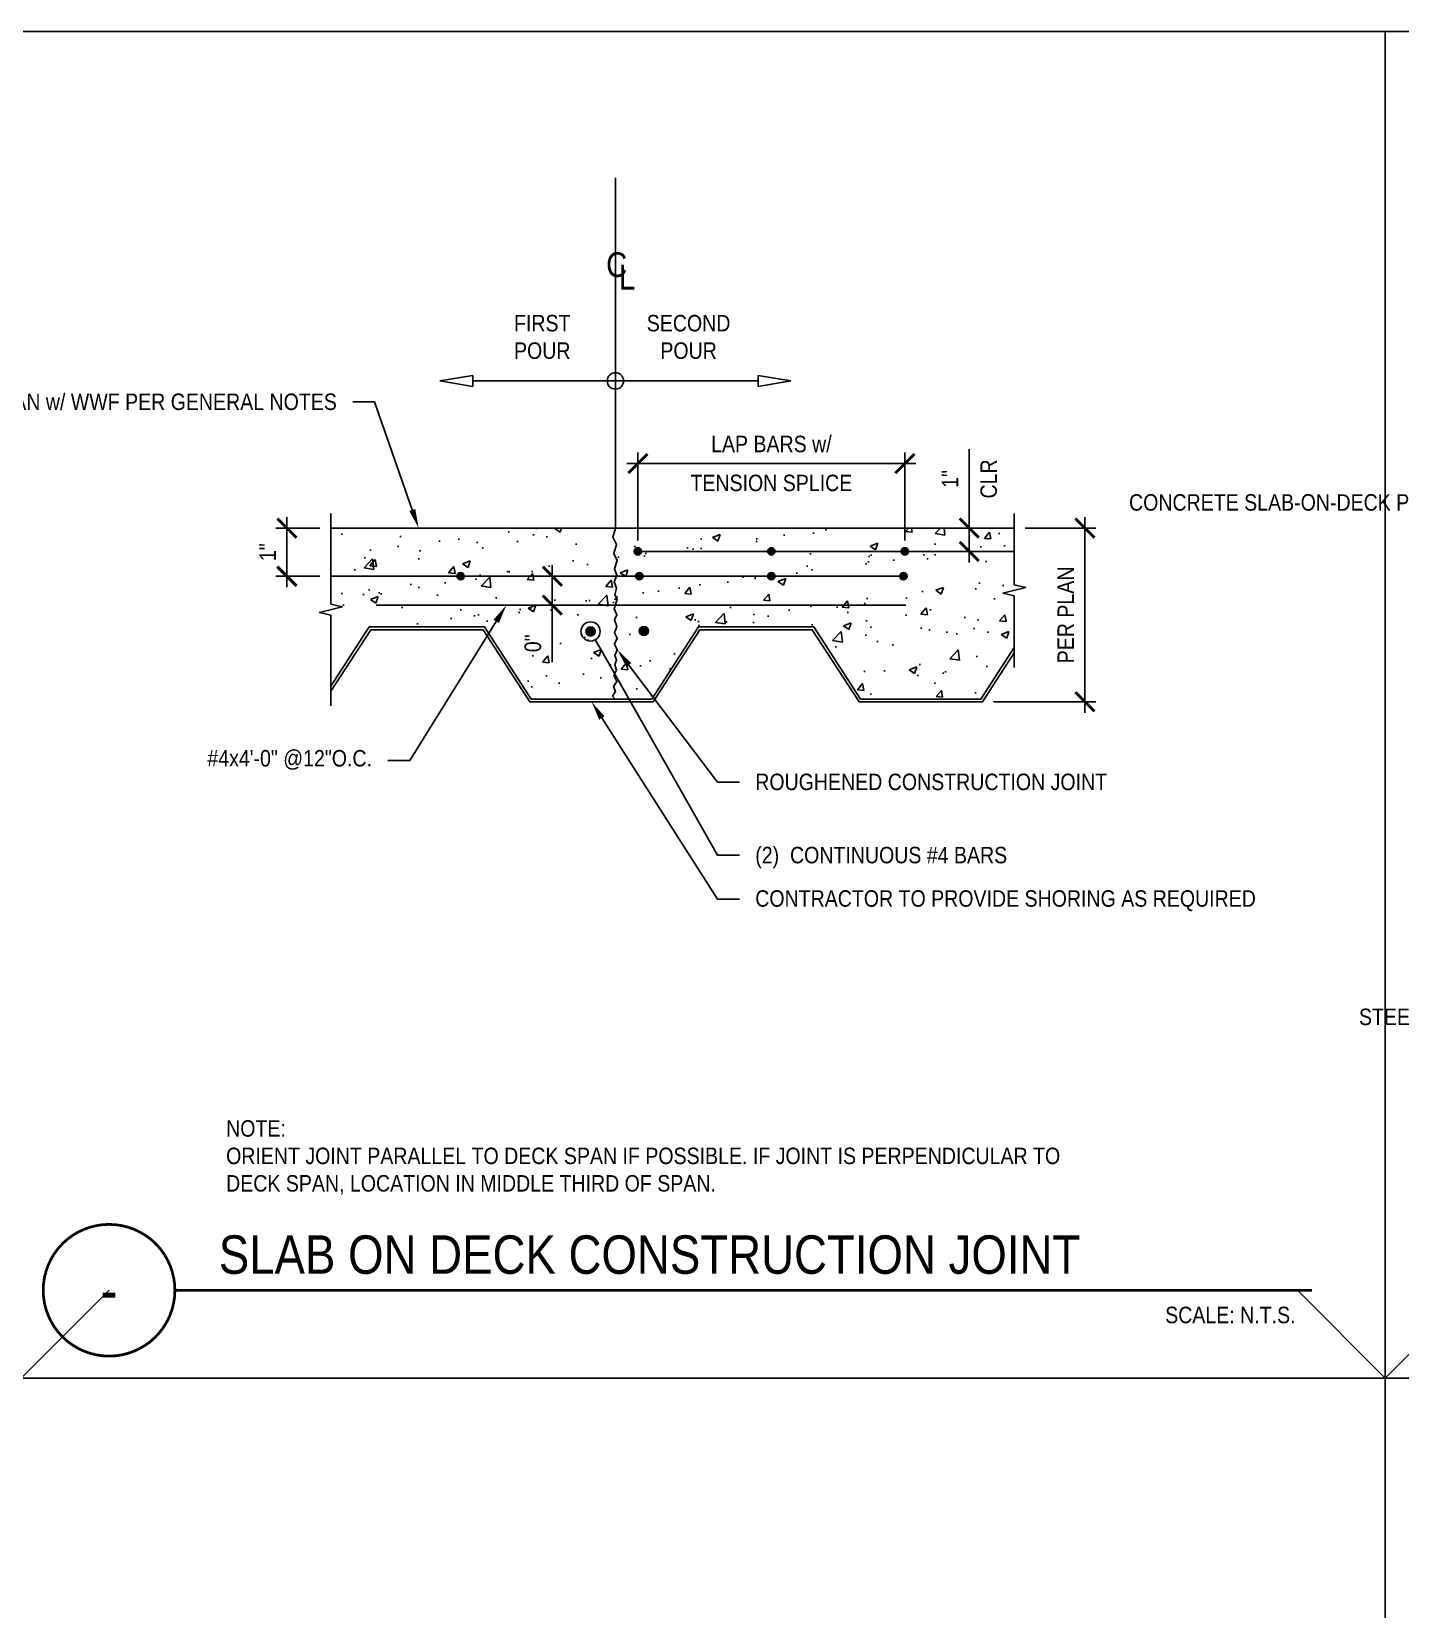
# Model space of a CAD drawing. Header units: inches. Extents: x -16404 to 14624, y -1591 to 16152.
# Drawn here: x -15611.1 to -15517.6, y 7884.2 to 7992 of the extents above; entities that cross this region are included whole.
import ezdxf
from ezdxf import colors
from ezdxf.entities.mleader import LeaderData, LeaderLine
from ezdxf.enums import TextEntityAlignment as Align
from ezdxf.math import Vec2, Vec3

# ---------------------------------------------------------------- set-up
doc = ezdxf.new("R2010")
doc.units = ezdxf.units.IN
doc.header["$LTSCALE"] = 24
doc.header["$MEASUREMENT"] = 0
doc.linetypes.add('CENTER2', pattern=[1.125, 0.75, -0.125, 0.125, -0.125])
doc.linetypes.add('DASHED2', pattern=[0.375, 0.25, -0.125])
doc.layers.get('0').update_dxf_attribs({"linetype": 'CONTINUOUS'})
doc.layers.get('DefPoints').update_dxf_attribs({"color": 251, "linetype": 'CONTINUOUS'})
for name, color, linetype in [('S-ANNO-DIMS', 2, 'CONTINUOUS'), ('S-ANNO-NOTE', 4, 'CONTINUOUS'), ('S-BREAK', 2, 'CONTINUOUS'), ('S-CONC', 4, 'CONTINUOUS'), ('S-GRID', 1, 'CENTER2'), ('S-REBAR', 7, 'CONTINUOUS'), ('S-STEEL', 4, 'CONTINUOUS')]:
    doc.layers.add(name, color=color, linetype=linetype)
doc.layers.add('S-ANNO-GRID-NONPLOT', color=251, linetype='CONTINUOUS', plot=False)
doc.layers.add('S-HATCH2', color=2, linetype='CONTINUOUS', transparency=0.5)
doc.styles.add('Arial', font='arial.ttf', dxfattribs={"width": 0.85})
doc.dimstyles.new('DIM-12_Se', dxfattribs={"dimscale": 12, "dimtxt": 0.09375, "dimasz": 0.109375, "dimexe": 0.0625, "dimexo": 0.0625, "dimgap": 0.0625, "dimtad": 1, "dimdec": 4, "dimzin": 11, "dimdsep": 46, "dimlunit": 4, "dimtxsty": 'Arial', "dimblk": 'ARCHTICK', "dimcen": 0.125, "dimdle": 0.0625, "dimclrd": 256, "dimclre": 256, "dimclrt": 4, "dimadec": 0, "dimazin": 0, "dimtfac": 0.75, "dimtdec": 4, "dimtmove": 0, "dimatfit": 3, "dimfxl": 1, "dimfrac": 1, "dimtolj": 1, "dimtzin": 0, "dimarcsym": 0})

# ---------------------------------------------------------------- blocks, each defined once
blk = doc.blocks.new('CL-V12')
at = {"layer": 'DefPoints'}
blk.add_line((0, 5.936025320726912), (0, -5.936025320726912), dxfattribs=at)
at = {"layer": 'S-ANNO-NOTE', "color": 4, "char_height": 1.6875, "attachment_point": 5, "style": 'Arial'}
for s, insert, width in [('C', (0.0879226104952977, 0), 1.384716916780355), ('L', (0.7932882397290086, -0.8449597052604076), 1.059878922237381)]:
    blk.add_mtext(s, dxfattribs=dict(at, insert=insert, width=width))
blk = doc.blocks.new('_Integral')
at = {"color": 0, "linetype": 'ByBlock', "lineweight": -2}
for centre, start, end in [((0.44488802, -0.09133463), 101.9999999980396, 167.9999999799194), ((-0.44488802, 0.09133463), 282.0000000215427, 348.0000000034225)]:
    blk.add_arc(centre, 0.45416667, start, end, dxfattribs=at)
blk = doc.blocks.new('*U332')
at = {"const_width": 0.1875}
for points in [[(-4.5, 1.2e-15, -1), (4.5, 0, 3.732050807568882)], [(-4.5, 0, 1), (4.5, 0, -3.732050807568882)]]:
    blk.add_lwpolyline(points, format="xyb", dxfattribs=at)
blk.add_lwpolyline([(4.5, 0), (82.20909887525063, 0)], dxfattribs=at)
blk.add_circle((0, 0), 4.5)
at = {"style": 'Arial', "width": 0.85}
for tag, p in [('DWG_TITLE_1', (7.5, 6.1875)), ('DWG_TITLE_2', (7.5, 2.4375))]:
    blk.add_attdef(tag, text='', height=2.625, dxfattribs=at).set_placement(p, align=Align.MIDDLE_LEFT)
blk.add_attdef('#', text='', height=3, dxfattribs=at).set_placement((0, 0), align=Align.MIDDLE_CENTER)
blk.add_attdef('SCALE', text='', height=1.125, dxfattribs=at).set_placement((81.08409887525063, -1.125), align=Align.TOP_RIGHT)
blk = doc.blocks.new('_DotBlank')
at = {"color": 0, "lineweight": -2}
blk.add_line((-0.5, 0), (-1, 0), dxfattribs=at)
blk.add_circle((0, 0), 0.5, dxfattribs=at)
blk = doc.blocks.new('*U227')
h = blk.add_hatch(color=256)
h.dxf.hatch_style = 1
h.paths.add_polyline_path([(0.3125, 1e-16, 1), (-0.3125, 1e-16, 1)])
at = {"color": 0}
blk.add_circle((0, 1e-16), 0.3125, dxfattribs=at)
blk = doc.blocks.new('_ARCHTICK')
at = {"color": 0, "linetype": 'ByBlock', "const_width": 0.15}
blk.add_lwpolyline([(-0.5, -0.5), (0.5, 0.5)], dxfattribs=at)
blk = doc.blocks.new('*D2218')
at = {"layer": 'DefPoints', "color": 0, "transparency": 16777216}
for p in [(-15547.06050957047, 7958.074751459005), (-15547.06050957056, 7958.074751459005), (-15547.06050957046, 7956.484562773258)]:
    blk.add_point(p, dxfattribs=at)
at = {"layer": 'S-ANNO-DIMS', "lineweight": -2, "transparency": 16777216}
for p, q in [((-15547.06050957056, 7958.074751459005), (-15547.06050957056, 7963.476171138404)), ((-15547.06050957056, 7955.734562773258), (-15547.06050957056, 7958.074751459005)), ((-15547.81050957046, 7956.484562773258), (-15547.81050957056, 7956.484562773258))]:
    blk.add_line(p, q, dxfattribs=at)
at = {"layer": 'S-ANNO-DIMS', "lineweight": -2, "transparency": 16777216, "xscale": 1.3125, "yscale": 1.3125, "zscale": 1.3125}
for p, rotation in [((-15547.06050957056, 7958.074751459005), 90), ((-15547.06050957056, 7956.484562773258), 270)]:
    blk.add_blockref('_ARCHTICK', p, dxfattribs=dict(at, rotation=rotation))
at = {"layer": 'S-ANNO-DIMS', "color": 4, "transparency": 16777216, "char_height": 1.125, "attachment_point": 5, "rotation": 90, "style": 'Arial'}
for s, insert in [('\\A1;1"', (-15548.37531175337, 7961.431711298707)), ('\\A1;CLR', (-15545.7288247138, 7961.431711298707))]:
    blk.add_mtext(s, dxfattribs=dict(at, insert=insert))
blk = doc.blocks.new('*D2219')
at = {"layer": 'DefPoints', "color": 0, "transparency": 16777216}
for p in [(-15575.55881844224, 7954.784026120208), (-15575.55881844224, 7952.815578565672), (-15575.55881844223, 7952.815578565672)]:
    blk.add_point(p, dxfattribs=at)
at = {"layer": 'S-ANNO-DIMS', "lineweight": -2, "transparency": 16777216}
for p, q in [((-15575.55881844223, 7955.534026120208), (-15575.55881844223, 7952.815578565672)), ((-15575.55881844223, 7952.815578565672), (-15575.55881844223, 7948.903978122285))]:
    blk.add_line(p, q, dxfattribs=at)
at = {"layer": 'S-ANNO-DIMS', "lineweight": -2, "transparency": 16777216, "xscale": 1.3125, "yscale": 1.3125, "zscale": 1.3125}
for p, rotation in [((-15575.55881844223, 7954.784026120208), 90), ((-15575.55881844223, 7952.815578565672), 270)]:
    blk.add_blockref('_ARCHTICK', p, dxfattribs=dict(at, rotation=rotation))
at = {"layer": 'S-ANNO-DIMS', "color": 4, "transparency": 16777216, "insert": (-15576.88321305342, 7950.203528343979), "char_height": 1.125, "attachment_point": 5, "rotation": 90, "style": 'Arial'}
blk.add_mtext('\\A1;0"', dxfattribs=at)
blk = doc.blocks.new('*D2220')
at = {"layer": 'DefPoints', "color": 0, "transparency": 16777216}
for p in [(-15593.69248723724, 7958.074751459005), (-15590.69248723721, 7958.074751459005), (-15590.69248723721, 7954.78402612015)]:
    blk.add_point(p, dxfattribs=at)
at = {"layer": 'S-ANNO-DIMS', "lineweight": -2, "transparency": 16777216}
for p, q in [((-15593.69248723724, 7954.03402612015), (-15593.69248723724, 7958.824751459005)), ((-15591.44248723721, 7958.074751459005), (-15594.44248723724, 7958.074751459005)), ((-15591.44248723721, 7954.78402612015), (-15594.44248723724, 7954.78402612015))]:
    blk.add_line(p, q, dxfattribs=at)
at = {"layer": 'S-ANNO-DIMS', "lineweight": -2, "transparency": 16777216, "xscale": 1.3125, "yscale": 1.3125, "zscale": 1.3125}
for p, rotation in [((-15593.69248723724, 7958.074751459005), 90), ((-15593.69248723724, 7954.78402612015), 270)]:
    blk.add_blockref('_ARCHTICK', p, dxfattribs=dict(at, rotation=rotation))
at = {"layer": 'S-ANNO-DIMS', "color": 4, "transparency": 16777216, "insert": (-15595.00728942005, 7956.429388789576), "char_height": 1.125, "attachment_point": 5, "rotation": 90, "style": 'Arial'}
blk.add_mtext('\\A1;1"', dxfattribs=at)
blk = doc.blocks.new('_Small')
at = {"color": 0, "linetype": 'ByBlock', "lineweight": -2}
blk.add_circle((0, 0), 0.25, dxfattribs=at)
blk = doc.blocks.new('_ClosedBlank')
at = {"color": 0, "linetype": 'ByBlock', "lineweight": -2}
for p, q in [((-1, 0.1666666666666667), (0, 0)), ((-1, 0.1666666666666667), (-1, -0.1666666666666667)), ((0, 0), (-1, -0.1666666666666667))]:
    blk.add_line(p, q, dxfattribs=at)
blk = doc.blocks.new('*D2221')
at = {"layer": 'DefPoints', "color": 0, "transparency": 16777216}
for p in [(-15551.46454560214, 7962.484562772527), (-15569.7096163213, 7956.484562772498), (-15551.46454560214, 7956.484562773895)]:
    blk.add_point(p, dxfattribs=at)
at = {"layer": 'S-ANNO-DIMS', "lineweight": -2, "transparency": 16777216}
for p, q in [((-15569.7096163213, 7957.234562772498), (-15569.7096163213, 7963.234562772527)), ((-15551.46454560214, 7957.234562773895), (-15551.46454560214, 7963.234562772527)), ((-15570.4596163213, 7962.484562772527), (-15550.71454560214, 7962.484562772527))]:
    blk.add_line(p, q, dxfattribs=at)
at = {"layer": 'S-ANNO-DIMS', "lineweight": -2, "transparency": 16777216, "xscale": 1.3125, "yscale": 1.3125, "zscale": 1.3125, "rotation": 180}
blk.add_blockref('_ARCHTICK', (-15569.7096163213, 7962.484562772527), dxfattribs=at)
at = {"layer": 'S-ANNO-DIMS', "lineweight": -2, "transparency": 16777216, "xscale": 1.3125, "yscale": 1.3125, "zscale": 1.3125}
blk.add_blockref('_ARCHTICK', (-15551.46454560214, 7962.484562772527), dxfattribs=at)
at = {"layer": 'S-ANNO-DIMS', "color": 4, "transparency": 16777216, "char_height": 1.125, "attachment_point": 5, "style": 'Arial'}
for s, insert in [('\\A1;LAP BARS w/', (-15560.58708096172, 7963.81624762928)), ('\\A1;TENSION SPLICE', (-15560.58708096172, 7961.152494218639))]:
    blk.add_mtext(s, dxfattribs=dict(at, insert=insert))
blk = doc.blocks.new('*D2222')
at = {"layer": 'DefPoints', "color": 0, "transparency": 16777216}
for p in [(-15543.9834731153, 7958.074751459005), (-15546.15875883557, 7946.209070505633), (-15539.15875883694, 7946.209070505633)]:
    blk.add_point(p, dxfattribs=at)
at = {"layer": 'S-ANNO-DIMS', "lineweight": -2, "transparency": 16777216}
for p, q in [((-15539.15875883694, 7958.824751459005), (-15539.15875883694, 7945.459070505633)), ((-15543.2334731153, 7958.074751459005), (-15538.40875883694, 7958.074751459005)), ((-15545.40875883557, 7946.209070505633), (-15538.40875883694, 7946.209070505633))]:
    blk.add_line(p, q, dxfattribs=at)
at = {"layer": 'S-ANNO-DIMS', "lineweight": -2, "transparency": 16777216, "xscale": 1.3125, "yscale": 1.3125, "zscale": 1.3125}
for p, rotation in [((-15539.15875883694, 7958.074751459005), 90), ((-15539.15875883694, 7946.209070505633), 270)]:
    blk.add_blockref('_ARCHTICK', p, dxfattribs=dict(at, rotation=rotation))
at = {"layer": 'S-ANNO-DIMS', "color": 4, "transparency": 16777216, "insert": (-15540.47164253407, 7952.141910982317), "char_height": 1.125, "attachment_point": 5, "rotation": 90, "style": 'Arial'}
blk.add_mtext('\\A1;PER PLAN', dxfattribs=at)
blk = doc.blocks.new('*U153')
h = blk.add_hatch(color=256)
h.dxf.hatch_style = 1
h.paths.add_polyline_path([(0.25, 1e-16, 1), (-0.25, 1e-16, 1)])
at = {"color": 0}
blk.add_circle((0, 1e-16), 0.25, dxfattribs=at)
blk = doc.blocks.new('Se_24x36_DETAILS_GRID')
for p, q in [((15.53484981254189, 23.00000000000006), (23.30227471881284, 23.00000000000005)), ((23.30227471881284, 23.00000000000006), (31.06969962508379, 23.00000000000005)), ((23.30227471881284, 15.3333333333334), (23.30227471881284, 23.00000000000007)), ((15.53484981254195, 15.33333333333344), (16.034849812564, 15.8333333333556)), ((23.3022747188129, 15.33333333333344), (23.80227471883495, 15.8333333333556)), ((15.53484981254189, 15.33333333333338), (23.30227471881284, 15.33333333333338)), ((23.30227471881284, 15.33333333333338), (31.06969962508379, 15.33333333333338)), ((23.30227471881284, 7.666666666666725), (23.30227471881284, 15.3333333333334))]:
    blk.add_line(p, q)
at = {"linetype": 'DASHED2', "ltscale": 0.5}
blk.add_line((23.30227471881284, 15.33333333333338), (22.80227471879079, 15.83333333335554), dxfattribs=at)

msp = doc.modelspace()

# ---------------------------------------------------------------- hatches: boundary and pattern name
at = {"layer": 'S-HATCH2'}
h = msp.add_hatch(dxfattribs=at)
h.set_pattern_fill('AR-CONC', color=256, scale=0.75)
h.set_pattern_definition([(49.99999999999999, (-9641.121288591192, 5814.485533652792), (5.379451369505651, -0.4706410123694633), [0.5625, -6.1875]), (355, (-9641.121288591192, 5814.485533652792), (-1.0406350020975, 5.641441002750089), [0.45, -4.949999999999999]), (100.45144446, (-9640.673000983692, 5814.446313572792), (4.33881635045334, 5.170799932264721), [0.4780514399999991, -5.258565839999985]), (46.18420000000001, (-9641.121288591192, 5815.985533652792), (8.004309980036792, -1.241394605948074), [0.84375, -9.28125]), (96.63563549, (-9640.454263003692, 5815.882083850292), (7.009964592556713, 7.305889505809128), [0.7170775650000001, -7.887853199999999]), (351.1841639899999, (-9641.121288591192, 5815.985533652792), (7.009964587910798, 7.305889502024926), [0.675, -7.4250000075]), (21, (-9640.371288591192, 5815.610533652792), (4.476802890888463, -3.019641679990041), [0.5625, -6.1875]), (326.0000000000001, (-9640.371288591192, 5815.610533652792), (1.824864989411863, 5.438625337851398), [0.45, -4.949999999999999]), (71.45144474, (-9639.998221686192, 5815.358896847792), (6.301667825474784, 2.418983646047653), [0.4780514250000001, -5.258565839999999]), (37.50000000000001, (-9641.121288591192, 5814.485533652792), (0.09119891487968002, 2.496703903734836), [0, -4.89, 0, -5.025, 0, -4.96875]), (7.499999999999999, (-9641.121288591192, 5814.485533652792), (1.973021530816115, 2.958087839117702), [0, -2.865, 0, -4.7775, 0, -1.89375]), (327.5, (-9642.793788591192, 5814.485533652792), (4.003668271293067, -0.1691615380078482), [0, -1.875, 0, -5.85, 0, -7.762499999999999]), (317.5, (-9643.543788591192, 5814.485533652792), (4.373896270067897, 0.750787367492383), [0, -2.4375, 0, -3.885, 0, -5.512499999999999])])
h.paths.add_polyline_path([(-15546.26059621961, 7946.39657050563), (-15543.9834731153, 7949.905132271771), (-15543.9834731153, 7953.439163439899), (-15544.76182430825, 7953.628450222251), (-15543.9834731153, 7953.817737004601), (-15543.9834731153, 7958.074751459001), (-15590.69248723721, 7958.074751459001), (-15590.69248723721, 7952.879697164811), (-15587.54906477509, 7952.115250050446), (-15588.06620603118, 7951.31844550563), (-15580.18881164135, 7951.31844550563), (-15576.99442145292, 7946.39657050563), (-15568.76059621962, 7946.39657050563), (-15565.56620603118, 7951.31844550563), (-15557.68881164135, 7951.31844550563), (-15554.49442145291, 7946.39657050563)])
h.paths.add_polyline_path([(-15575.71600636856, 7949.317283886269), (-15575.71600636856, 7951.096947938112), (-15578.0343044586, 7951.096947938112), (-15578.0343044586, 7949.317283886269)], flags=24)

# ---------------------------------------------------------------- linework, layer by layer
at = {"layer": 'S-ANNO-DIMS'}
msp.add_line((-15561.4953667714, 7968.130019577858), (-15580.9953667714, 7968.130019577858), dxfattribs=at)
at = {"layer": 'S-BREAK'}
for points in [[(-15590.69248723721, 7945.927495741224), (-15590.69248723721, 7952.122550035411), (-15591.47083843015, 7952.311836817763), (-15589.91413604426, 7952.690410382463), (-15590.69248723721, 7952.879697164811), (-15590.69248723721, 7959.074751459001)], [(-15543.9834731153, 7948.5607225502), (-15543.9834731153, 7953.439163439899), (-15544.76182430825, 7953.628450222251), (-15543.20512192235, 7954.00702378695), (-15543.9834731153, 7954.196310569298), (-15543.9834731153, 7959.074751459001)]]:
    msp.add_lwpolyline(points, dxfattribs=at)
at = {"layer": 'S-CONC'}
msp.add_line((-15590.69248723721, 7958.074751459001), (-15543.98347311576, 7958.074751459001), dxfattribs=at)
msp.add_lwpolyline([(-15571.27074274158, 7946.39657050563), (-15571.44586019653, 7946.585073744701), (-15571.2453667714, 7946.91219550563), (-15571.37042451247, 7947.257350876401), (-15571.14225431408, 7947.589075107183), (-15571.34968185162, 7948.003730121241), (-15571.16299697354, 7948.356187047842), (-15571.28745363715, 7948.729376513799), (-15571.16299697354, 7949.081833440051), (-15571.28745363715, 7949.372091965922), (-15571.12151165323, 7949.766014284161), (-15571.30819629801, 7950.13920390658), (-15571.12151165323, 7950.553859077449), (-15571.30819629801, 7950.927048699869), (-15571.14225431408, 7951.341703713927), (-15571.30819629801, 7951.797824433245), (-15571.14225431408, 7952.150281203035), (-15571.32893895747, 7952.564936373904), (-15571.12151165323, 7953.228384521845), (-15571.28745363715, 7953.518643047367), (-15571.16299697354, 7953.974763766685), (-15571.32893895747, 7954.410151633373), (-15571.14225431408, 7954.86627219588), (-15571.30819629801, 7955.301660062917), (-15571.12151165323, 7955.861444418141), (-15571.34968185162, 7956.338297833278), (-15571.16299697354, 7956.960280589582), (-15571.41191006608, 7957.457866700538), (-15571.2453667714, 7958.074751459001)], dxfattribs=at)
at = {"layer": 'S-GRID', "color": 1, "linetype": 'CENTER2'}
msp.add_line((-15571.2453667714, 7958.074751459001), (-15571.2453667714, 7970.130019577858), dxfattribs=at)
at = {"layer": 'S-REBAR'}
msp.add_line((-15551.56473809287, 7954.784026120146), (-15590.69248723721, 7954.784026120146), dxfattribs=at)
for points in [[(-15543.9834731153, 7956.484562773255), (-15545.69853546929, 7956.484562773255), (-15569.7096163206, 7956.484562773255)], [(-15587.60149685845, 7952.815578565668), (-15551.3886786035, 7952.815578565668)]]:
    msp.add_lwpolyline(points, dxfattribs=at)
at = {"layer": 'S-STEEL'}
for points in [[(-15590.69248723721, 7947.27190546208), (-15588.06620603118, 7951.31844550563), (-15580.18881164135, 7951.31844550563), (-15576.99442145291, 7946.39657050563), (-15568.76059621961, 7946.39657050563), (-15565.56620603118, 7951.31844550563), (-15557.68881164135, 7951.31844550563), (-15554.49442145291, 7946.39657050563), (-15546.26059621961, 7946.39657050563), (-15543.98347311576, 7949.905132271056)], [(-15590.69248723721, 7946.927495741224), (-15587.96436864713, 7951.13094550563), (-15580.2906490254, 7951.13094550563), (-15577.09625883556, 7946.20907050563), (-15568.65875883556, 7946.20907050563), (-15565.46436864713, 7951.13094550563), (-15557.7906490254, 7951.13094550563), (-15554.59625883556, 7946.20907050563), (-15546.15875883556, 7946.20907050563), (-15543.98347311576, 7949.5607225502)]]:
    msp.add_lwpolyline(points, dxfattribs=at)

# ---------------------------------------------------------------- block references
at = {"layer": 'S-ANNO-DIMS', "yscale": 2.25, "zscale": 2.25}
for p, xscale in [((-15583.2453667714, 7968.130019577858), -2.25), ((-15559.2453667714, 7968.130019577858), 2.25)]:
    msp.add_blockref('_ClosedBlank', p, dxfattribs=dict(at, xscale=xscale))
at = {"layer": 'S-ANNO-DIMS', "xscale": 2.25, "yscale": 2.25, "zscale": 2.25, "rotation": 180}
msp.add_blockref('_Small', (-15571.2453667714, 7968.130019577858), dxfattribs=at)
at = {"layer": 'S-ANNO-GRID-NONPLOT', "xscale": 12, "yscale": 12, "zscale": 12}
msp.add_blockref('Se_24x36_DETAILS_GRID', (-15798.26811395953, 7715.999999999998), dxfattribs=at)
at = {"layer": 'S-ANNO-NOTE'}
msp.add_blockref('CL-V12', (-15571.2453667714, 7976.063974679274), dxfattribs=at)
msp.add_blockref('*U332', (-15605.84991620876, 7906.000000000268), dxfattribs=at).add_auto_attribs({'#': '-', 'DWG_TITLE_2': 'SLAB ON DECK CONSTRUCTION JOINT', 'SCALE': 'SCALE: N.T.S.'})
at = {"layer": 'S-REBAR', "linetype": 'ByBlock', "xscale": -1, "rotation": 180}
for name, p in [('*U153', (-15569.7096163206, 7956.484562773197)), ('*U153', (-15560.58708096172, 7956.484562773197)), ('*U153', (-15551.46454560284, 7956.484562773197)), ('*U153', (-15581.8253338611, 7954.784026120146)), ('*U153', (-15569.60942383127, 7954.784026120146)), ('*U153', (-15560.58708096172, 7954.784026120146)), ('*U153', (-15551.56473809287, 7954.784026120146)), ('*U227', (-15572.94392772943, 7951.013584284022)), ('*U227', (-15569.30013605101, 7951.046396547868))]:
    msp.add_blockref(name, p, dxfattribs=at)

# ---------------------------------------------------------------- texts
at = {"layer": 'S-ANNO-NOTE', "char_height": 1.125, "attachment_point": 5, "style": 'Arial'}
for s, insert, width in [('FIRST POUR', (-15576.2453667714, 7971.130019577858), 3.853861698499318), ('SECOND POUR', (-15566.2453667714, 7971.130019577858), 5.655473226466576)]:
    msp.add_mtext(s, dxfattribs=dict(at, insert=insert, width=width))
at = {"layer": 'S-ANNO-NOTE', "color": 4, "linetype": 'Continuous', "insert": (-15597.8498720896, 7912.534595957178), "char_height": 1.125, "width": 57.12868798113777, "attachment_point": 7, "style": 'Arial'}
msp.add_mtext('\\A1;NOTE:\\PORIENT JOINT PARALLEL TO DECK SPAN IF POSSIBLE. IF JOINT IS PERPENDICULAR TO DECK SPAN, LOCATION IN MIDDLE THIRD OF SPAN.', dxfattribs=at)

# ---------------------------------------------------------------- dimensions: what is measured, and where the dimension line sits
at = {"layer": 'S-ANNO-DIMS'}
for base, p1, p2, angle, text, picture, middle in [((-15551.46454560214, 7962.484562772527), (-15569.7096163213, 7956.484562772498), (-15551.46454560214, 7956.484562773895), 180, 'LAP BARS w/\\XTENSION SPLICE', '*D2221', (-15560.58708096172, 7962.484562772527)), ((-15593.69248723724, 7958.074751459005), (-15590.69248723721, 7954.784026120146), (-15590.69248723721, 7958.074751459001), 270, '1"', '*D2220', (-15593.69248723723, 7956.429388789576)), ((-15539.15875883694, 7946.209070505633), (-15543.9834731153, 7958.074751459001), (-15546.15875883556, 7946.20907050563), 90, 'PER PLAN', '*D2222', (-15539.15875883693, 7952.141910982317)), ((-15575.55881844223, 7952.815578565672), (-15575.55881844223, 7954.784026120205), (-15575.55881844223, 7952.815578565668), 90, '0"', '*D2219', (-15575.55881844223, 7950.203528343979))]:
    dim = msp.add_linear_dim(base=base, p1=p1, p2=p2, angle=angle, text=text, dimstyle='DIM-12_Se', dxfattribs=at)
    dim.commit()
    dim.dimension.update_dxf_attribs({"geometry": picture, "text_midpoint": middle, "dimtype": 160})
dim = msp.add_linear_dim(base=(-15547.06050957056, 7958.074751459005), p1=(-15547.06050957045, 7956.484562773255), p2=(-15547.06050957046, 7958.074751459001), angle=270, text='1"\\XCLR', dimstyle='DIM-12_Se', dxfattribs=at)
dim.commit()
dim.dimension.update_dxf_attribs({"geometry": '*D2218', "text_midpoint": (-15547.06050957056, 7961.431711298707)})

# ---------------------------------------------------------------- leaders
at = {"layer": 'S-ANNO-NOTE'}
ml = msp.add_multileader_mtext('Standard', dxfattribs=at)
ml.set_content('9"x9" MAX HOLE', color=4, style='Arial')
ml.set_leader_properties(color=2)
ml.set_arrow_properties(name='INTEGRAL')
ml.build(insert=Vec2(0, 0))
ml.multileader.update_dxf_attribs({"dogleg_length": 0.36, "arrow_head_size": 1.3125, "scale": 12})
ctx = ml.context
ctx.base_point, ctx.scale, ctx.char_height, ctx.arrow_head_size, ctx.landing_gap_size, ctx.plane_origin = Vec3(-15649.02906483036, 7985.314945629484), 12, 1.125, 1.3125, 1.08, Vec3(-15694.23585047358, 8283.649767475548)
notes = []
notes.append((ctx, [(0, (1, 1, 0), (-15650.52906483036, 7985.314945629484), (1, 0), 1.500000000000007, [(0, [(-15664.48764575836, 7970.960079003677)], 0, [])])]))
ctx.mtext.insert, ctx.mtext.width, ctx.mtext.flow_direction = Vec3(-15647.94906483036, 7985.887038057861), 8.348800672363724, 5
ml = msp.add_multileader_mtext('Standard', dxfattribs=at)
ml.set_content('\\A1;12 GA DECK REINF PLATE', color=4, style='Arial')
ml.set_leader_properties(color=2)
ml.build(insert=Vec2(0, 0))
ml.multileader.update_dxf_attribs({"dogleg_length": 0.36, "arrow_head_size": 1.3125, "scale": 12})
ctx = ml.context
ctx.base_point, ctx.scale, ctx.char_height, ctx.arrow_head_size, ctx.landing_gap_size, ctx.plane_origin = Vec3(-15636.79874341242, 7981.371549168324), 12, 1.125, 1.3125, 1.08, Vec3(-15678.6872797459, 8279.706371014388)
notes.append((ctx, [(0, (1, 1, 0), (-15638.29874341242, 7981.371549168324), (1, 0), 1.500000000000007, [(0, [(-15646.74148178176, 7976.328093520176)], 0, [])])]))
ctx.mtext.insert, ctx.mtext.width, ctx.mtext.flow_direction = Vec3(-15635.71874341242, 7981.934049168324), 12.42261385603343, 5
ml = msp.add_multileader_mtext('Standard', dxfattribs=at)
ml.set_content('\\A1;CONCRETE SLAB-ON-DECK PER PLAN w/ WWF PER GENERAL NOTES', color=4, style='Arial')
ml.set_leader_properties(color=2)
ml.build(insert=Vec2(0, 0))
ml.multileader.update_dxf_attribs({"dogleg_length": 0.36, "arrow_head_size": 1.3125, "scale": 12})
ctx = ml.context
ctx.base_point, ctx.scale, ctx.char_height, ctx.arrow_head_size, ctx.landing_gap_size, ctx.plane_origin = Vec3(-15609.18020058765, 7966.695011960413), 12, 1.125, 1.3125, 1.08, Vec3(-15548.09539043655, 7664.360190114353)
ctx.text_align_type = 2
notes.append((ctx, [(0, (1, 1, 0), (-15587.70107541712, 7966.695011960413), (-1, 0), 1.500000000000007, [(0, [(-15584.69248723721, 7958.074751459001)], 0, [])])]))
ctx.mtext.insert, ctx.mtext.width, ctx.mtext.alignment, ctx.mtext.flow_direction = Vec3(-15590.28107541712, 7967.267104388789), 17.89690825375171, 3, 5
ml = msp.add_multileader_mtext('Standard', dxfattribs=at)
ml.set_content('\\A1;#4 BARx3\'-0" @12"O.C. AT TOP OF SLAB & CENTERLINE OF METAL DECK TROUGH', color=4, style='Arial')
ml.set_leader_properties(color=2)
ml.build(insert=Vec2(0, 0))
ml.multileader.update_dxf_attribs({"dogleg_length": 0.36, "arrow_head_size": 1.3125, "scale": 12})
ctx = ml.context
ctx.base_point, ctx.scale, ctx.char_height, ctx.arrow_head_size, ctx.landing_gap_size, ctx.plane_origin = Vec3(-15746.08745516384, 7962.186636332147), 12, 1.125, 1.3125, 1.08, Vec3(-15787.29424080705, 8261.52145817821)
notes.append((ctx, [(0, (1, 1, 0), (-15747.58745516384, 7962.186636332147), (1, 0), 1.500000000000007, [(0, [(-15749.19714400638, 7952.799239249161)], 0, [])])]))
ctx.mtext.insert, ctx.mtext.width, ctx.mtext.flow_direction = Vec3(-15745.00745516384, 7962.758728760524), 18.92099590723056, 5
ml = msp.add_multileader_mtext('Standard', dxfattribs=at)
ml.set_content('\\A1;CONCRETE SLAB-ON-DECK PER PLAN w/ WWF PER GENERAL NOTES', color=4, style='Arial')
ml.set_leader_properties(color=2)
ml.build(insert=Vec2(0, 0))
ml.multileader.update_dxf_attribs({"dogleg_length": 0.36, "arrow_head_size": 1.3125, "scale": 12})
ctx = ml.context
ctx.base_point, ctx.scale, ctx.char_height, ctx.arrow_head_size, ctx.landing_gap_size, ctx.plane_origin = Vec3(-15509.91727914899, 7959.819527636783), 12, 1.125, 1.3125, 1.08, Vec3(-15448.83246899788, 7657.484705790724)
ctx.text_align_type = 2
notes.append((ctx, [(0, (1, 1, 0), (-15488.43815397845, 7959.819527636783), (-1, 0), 1.500000000000007, [(0, [(-15485.42956579854, 7951.199267135372)], 0, [])])]))
ctx.mtext.insert, ctx.mtext.width, ctx.mtext.alignment, ctx.mtext.flow_direction = Vec3(-15491.01815397846, 7960.391620065161), 17.89690825375171, 3, 5
ml = msp.add_multileader_mtext('Standard', dxfattribs=at)
ml.set_content('\\A1;#4x4\'-0" @12"O.C.', color=4, style='Arial')
ml.set_leader_properties(color=2)
ml.build(insert=Vec2(0, 0))
ml.multileader.update_dxf_attribs({"dogleg_length": 0.36, "arrow_head_size": 1.3125, "scale": 12})
ctx = ml.context
ctx.base_point, ctx.scale, ctx.char_height, ctx.arrow_head_size, ctx.landing_gap_size, ctx.plane_origin = Vec3(-15594.83697036512, 7942.184726631392), 12, 1.125, 1.3125, 1.08, Vec3(-15543.59635712982, 8243.519548477452)
ctx.text_align_type = 2
notes.append((ctx, [(0, (1, 1, 0), (-15585.30314277303, 7942.184726631392), (-1, 0), 1.500000000000007, [(0, [(-15578.69345393048, 7952.815578565668)], 0, [])])]))
ctx.mtext.insert, ctx.mtext.width, ctx.mtext.alignment, ctx.mtext.flow_direction = Vec3(-15587.88314277303, 7942.912600096603), 10.54956855388813, 3, 5
ml = msp.add_multileader_mtext('Standard', dxfattribs=at)
ml.set_content('\\A1;(2)  CONTINUOUS #4 BARS', color=4, style='Arial')
ml.set_leader_properties(color=2)
ml.set_arrow_properties(name='DOTBLANK')
ml.build(insert=Vec2(0, 0))
ml.multileader.update_dxf_attribs({"dogleg_length": 0.36, "arrow_head_size": 1.3125, "scale": 12})
ctx = ml.context
ctx.base_point, ctx.scale, ctx.char_height, ctx.arrow_head_size, ctx.landing_gap_size, ctx.plane_origin = Vec3(-15562.76781999302, 7935.723789131392), 12, 1.125, 1.3125, 1.08, Vec3(-15607.97460563623, 8229.058610977452)
notes.append((ctx, [(0, (1, 1, 0), (-15564.26781999302, 7935.723789131392), (1, 0), 1.500000000000007, [(0, [(-15572.94392772943, 7951.013584284022)], 0, [])])]))
ctx.mtext.insert, ctx.mtext.width, ctx.mtext.flow_direction = Vec3(-15561.68781999302, 7936.295881559769), 12.3381343792633, 5
ml = msp.add_multileader_mtext('Standard', dxfattribs=at)
ml.set_content('\\A1;#4 BARx3\'-0" @12"O.C. AT BOTTOM OF SLAB & CENTERLINE OF METAL DECK TROUGH', color=4, style='Arial')
ml.set_leader_properties(color=2)
ml.build(insert=Vec2(0, 0))
ml.multileader.update_dxf_attribs({"dogleg_length": 0.36, "arrow_head_size": 1.3125, "scale": 12})
ctx = ml.context
ctx.base_point, ctx.scale, ctx.char_height, ctx.arrow_head_size, ctx.landing_gap_size, ctx.plane_origin = Vec3(-15746.08745516384, 7940.186636332147), 12, 1.125, 1.3125, 1.08, Vec3(-15787.29424080705, 8239.52145817821)
notes.append((ctx, [(0, (1, 1, 0), (-15747.58745516384, 7940.186636332147), (1, 0), 1.500000000000007, [(0, [(-15752.19714400638, 7950.153023428838)], 0, [])])]))
ctx.mtext.insert, ctx.mtext.width, ctx.mtext.flow_direction = Vec3(-15745.00745516384, 7940.758728760524), 15.8350349590723, 5
ml = msp.add_multileader_mtext('Standard', dxfattribs=at)
ml.set_content('\\A1;METAL DECK TROUGH', color=4, style='Arial')
ml.set_leader_properties(color=2)
ml.build(insert=Vec2(0, 0))
ml.multileader.update_dxf_attribs({"dogleg_length": 0.36, "arrow_head_size": 1.3125, "scale": 12})
ctx = ml.context
ctx.base_point, ctx.scale, ctx.char_height, ctx.arrow_head_size, ctx.landing_gap_size, ctx.plane_origin = Vec3(-15746.08745516384, 7943.186636332147), 12, 1.125, 1.3125, 1.08, Vec3(-15787.29424080705, 8246.52145817821)
notes.append((ctx, [(0, (1, 1, 0), (-15747.58745516384, 7943.186636332147), (1, 0), 1.500000000000007, [(0, [(-15750.34430244219, 7950.744824493368)], 0, [])])]))
ctx.mtext.insert, ctx.mtext.width, ctx.mtext.flow_direction = Vec3(-15745.00745516383, 7943.758728760523), 14.59960692360164, 5
ml = msp.add_multileader_mtext('Standard', dxfattribs=at)
ml.set_content('\\A1;ROUGHENED CONSTRUCTION JOINT', color=4, style='Arial')
ml.set_leader_properties(color=2)
ml.build(insert=Vec2(0, 0))
ml.multileader.update_dxf_attribs({"dogleg_length": 0.36, "arrow_head_size": 1.3125, "scale": 12})
ctx = ml.context
ctx.base_point, ctx.scale, ctx.char_height, ctx.arrow_head_size, ctx.landing_gap_size, ctx.plane_origin = Vec3(-15562.76781999302, 7940.723789131392), 12, 1.125, 1.3125, 1.08, Vec3(-15607.97460563623, 8239.058610977452)
notes.append((ctx, [(0, (1, 1, 0), (-15564.26781999302, 7940.723789131392), (1, 0), 1.500000000000007, [(0, [(-15571.12151165323, 7949.766014284161)], 0, [])])]))
ctx.mtext.insert, ctx.mtext.width, ctx.mtext.flow_direction = Vec3(-15561.68781999302, 7941.295881559768), 14.97532315825375, 5
ml = msp.add_multileader_mtext('Standard', dxfattribs=at)
ml.set_content('\\A1;CONTRACTOR TO PROVIDE SHORING AS REQUIRED', color=4, style='Arial')
ml.set_leader_properties(color=2)
ml.build(insert=Vec2(0, 0))
ml.multileader.update_dxf_attribs({"dogleg_length": 0.36, "arrow_head_size": 1.3125, "scale": 12})
ctx = ml.context
ctx.base_point, ctx.scale, ctx.char_height, ctx.arrow_head_size, ctx.landing_gap_size, ctx.plane_origin = Vec3(-15562.76781999302, 7932.723789131392), 12, 1.125, 1.3125, 1.08, Vec3(-15607.97460563623, 8236.058610977452)
notes.append((ctx, [(0, (1, 1, 0), (-15564.26781999302, 7932.723789131392), (1, 0), 1.500000000000007, [(0, [(-15572.87750883556, 7946.20907050563)], 0, [])])]))
ctx.mtext.insert, ctx.mtext.width, ctx.mtext.flow_direction = Vec3(-15561.68781999302, 7933.330030604789), 12.54621333560709, 5
ml = msp.add_multileader_mtext('Standard', dxfattribs=at)
ml.set_content('\\A1;STEEL BEAM PER PLAN w/ SHEAR STUDS PER GENERAL NOTES', color=4, style='Arial')
ml.set_leader_properties(color=2)
ml.build(insert=Vec2(0, 0))
ml.multileader.update_dxf_attribs({"dogleg_length": 0.36, "arrow_head_size": 1.3125, "scale": 12})
ctx = ml.context
ctx.base_point, ctx.scale, ctx.char_height, ctx.arrow_head_size, ctx.landing_gap_size, ctx.plane_origin = Vec3(-15494.61938403849, 7924.669375583267), 12, 1.125, 1.3125, 1.08, Vec3(-15436.45746355314, 8223.004197429327)
ctx.text_align_type = 2
notes.append((ctx, [(0, (1, 1, 0), (-15476.06314853372, 7924.669375583267), (-1, 0), 1.500000000000007, [(0, [(-15473.0545603538, 7929.289636084678)], 0, [])])]))
ctx.mtext.insert, ctx.mtext.width, ctx.mtext.alignment, ctx.mtext.flow_direction = Vec3(-15478.64314853372, 7925.241468011644), 15.01054655525239, 3, 5
for ctx, leaders in notes:
    for number, flags, end, landing, length, lines in leaders:
        leader = LeaderData()
        leader.index, (leader.has_last_leader_line, leader.has_dogleg_vector, leader.attachment_direction) = number, flags
        leader.last_leader_point, leader.dogleg_vector, leader.dogleg_length = Vec3(end), Vec3(landing), length
        for number, points, colour, breaks in lines:
            line = LeaderLine()
            line.index, line.vertices, line.color, line.breaks = number, Vec3.list(points), colors.encode_raw_color(colour), breaks
            leader.lines.append(line)
        ctx.leaders.append(leader)

doc.saveas('drawing.dxf')
